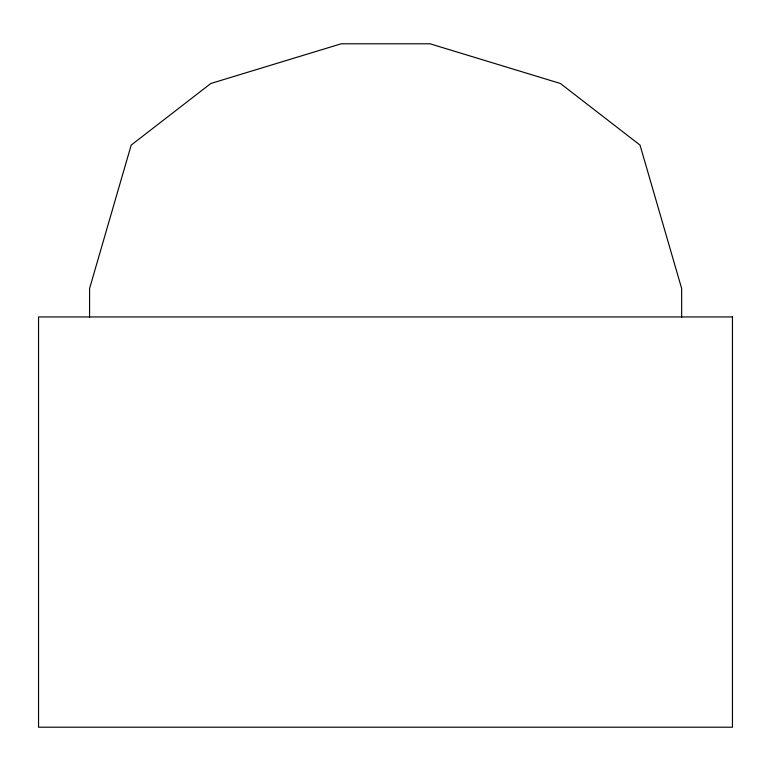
<?xml version="1.0" encoding="UTF-8"?>
<svg xmlns="http://www.w3.org/2000/svg" width="771" height="771" viewBox="0 0 771 771"><rect width="100%" height="100%" fill="white"/><g stroke="black" fill="none" stroke-linecap="round" stroke-linejoin="round"><path stroke-width="1.16" d="M681.651 317.199L681.651 288.499L640.036 145.102L560.392 83.48L430.045 43.793L341.177 43.793L210.83 83.48L131.186 145.102L89.571 288.499L89.571 317.199M732.45 316.939L38.55 316.939L38.55 727.207L732.45 727.207L732.45 316.939"/></g></svg>
